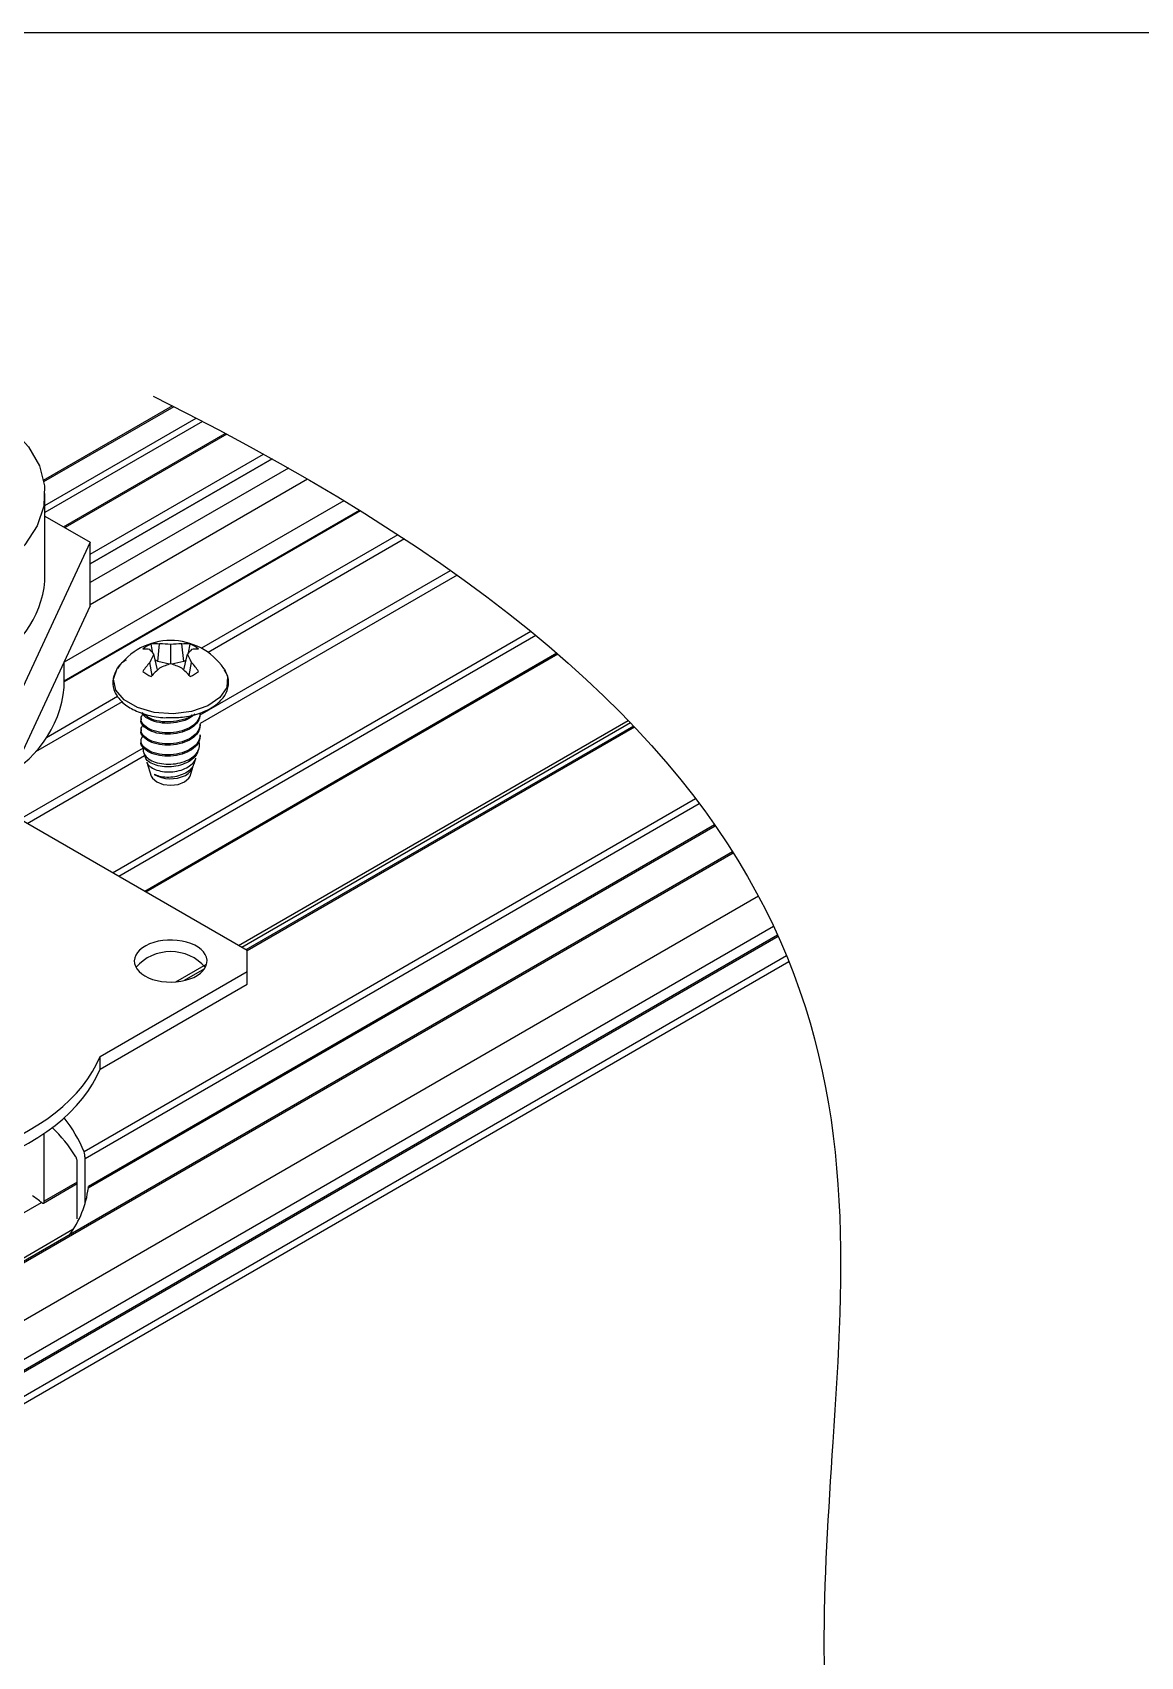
# Model space of a CAD drawing. Extents: x 0 to 13, y -7.3 to 0.
# Drawn here: x 5.837 to 8.423, y -3.787 to 0 of the extents above; entities that cross this region are included whole.
import ezdxf

# ---------------------------------------------------------------- set-up
doc = ezdxf.new("R2010")
doc.units = 0
doc.header["$LTSCALE"] = 0.5
doc.header["$MEASUREMENT"] = 0
doc.layers.add('Hardware', color=242, linetype='CONTINUOUS')
doc.layers.add('Housing', color=150, linetype='CONTINUOUS')
doc.layers.add('Text-Unprinted', color=131, linetype='CONTINUOUS', plot=False)

msp = doc.modelspace()

# ---------------------------------------------------------------- linework, layer by layer
at = {"layer": 'Hardware', "linetype": 'Continuous', "transparency": 16777216}
for p, q in [((5.8661, -1.2793), (5.8661, -1.0751)), ((5.8661, -1.1277), (5.9717, -1.1887)), ((5.9717, -1.1887), (5.8148, -1.5267)), ((5.9717, -1.3373), (5.9717, -1.1887)), ((5.9717, -1.3373), (5.8148, -1.6753)), ((5.9111, -1.5275), (5.9111, -1.4678))]:
    msp.add_line(p, q, dxfattribs=at)
at = {"layer": 'Hardware', "transparency": 16777216}
for p, q in [((6.1292, -1.4667), (6.1336, -1.4261)), ((6.1595, -1.4724), (6.1595, -1.4273)), ((6.1899, -1.4667), (6.1854, -1.4261)), ((6.2013, -1.4468), (6.2049, -1.4265)), ((6.116, -1.4997), (6.1108, -1.4691)), ((6.1291, -1.4865), (6.1205, -1.4499)), ((6.1292, -1.4667), (6.1237, -1.4636)), ((6.1567, -1.4733), (6.1292, -1.4667)), ((6.1899, -1.4667), (6.1623, -1.4733)), ((6.1899, -1.4865), (6.1985, -1.4499)), ((6.1953, -1.4636), (6.1899, -1.4667)), ((6.203, -1.4997), (6.2082, -1.4691)), ((6.2837, -1.483), (6.285, -1.485)), ((6.2285, -1.5902), (6.2285, -1.5871)), ((6.0905, -1.5998), (6.0905, -1.603)), ((6.0905, -1.6253), (6.0905, -1.6285)), ((6.2285, -1.6158), (6.2285, -1.6126)), ((6.2285, -1.6413), (6.2285, -1.6381)), ((6.0967, -1.6802), (6.0997, -1.6893)), ((6.1037, -1.7016), (6.1143, -1.734)), ((6.214, -1.7056), (6.2184, -1.6922)), ((6.2235, -1.6765), (6.2254, -1.6708)), ((6.2047, -1.734), (6.2114, -1.7135)), ((6.338, -2.1411), (5.7861, -1.8225)), ((6.338, -2.1901), (6.338, -2.1411)), ((5.9946, -2.3884), (6.338, -2.1901)), ((6.338, -2.2194), (6.338, -2.1901)), ((5.9946, -2.4177), (6.338, -2.2194)), ((5.9946, -2.4177), (5.9946, -2.3884))]:
    msp.add_line(p, q, dxfattribs=at)
at = {"layer": 'Hardware', "linetype": 'Continuous', "transparency": 16777216, "flags": 128}
msp.add_lwpolyline([(5.7901, -0.9255), (5.8276, -0.9664), (5.8531, -1.011), (5.8651, -1.0575), (5.8634, -1.1045), (5.8479, -1.1506), (5.8192, -1.1946), (5.778, -1.2351), (5.7255, -1.2711)], dxfattribs=at)
at = {"layer": 'Hardware', "transparency": 16777216, "flags": 128}
for points in [[(6.285, -1.485), (6.2922, -1.5021), (6.2904, -1.5275), (6.2744, -1.5512), (6.2459, -1.5706), (6.2081, -1.5836), (6.165, -1.5888), (6.1213, -1.5857), (6.0818, -1.5745), (6.0507, -1.5565), (6.0313, -1.5337), (6.0259, -1.5085), (6.0349, -1.4836), (6.0353, -1.483)], [(6.1143, -1.734), (6.117, -1.7392), (6.127, -1.7478)], [(6.127, -1.7478), (6.1419, -1.7536), (6.1595, -1.7556), (6.1771, -1.7536), (6.192, -1.7478), (6.202, -1.7392), (6.2047, -1.734)], [(6.0994, -2.2003), (6.1079, -2.2046), (6.1174, -2.2083), (6.1276, -2.2111), (6.1384, -2.2132), (6.1496, -2.2144), (6.1609, -2.2147), (6.1722, -2.2141), (6.1833, -2.2127), (6.194, -2.2105), (6.204, -2.2074), (6.2133, -2.2036), (6.2216, -2.1991), (6.2288, -2.1941), (6.2347, -2.1885), (6.2393, -2.1825), (6.2425, -2.1762), (6.2442, -2.1697), (6.2444, -2.1632), (6.2431, -2.1567), (6.2403, -2.1503), (6.236, -2.1442), (6.2304, -2.1385), (6.2235, -2.1333), (6.2155, -2.1287), (6.2064, -2.1247), (6.1966, -2.1215), (6.186, -2.119), (6.175, -2.1174), (6.1638, -2.1166), (6.1524, -2.1167), (6.1412, -2.1177), (6.1303, -2.1195), (6.1199, -2.1222), (6.1102, -2.1256), (6.1014, -2.1298), (6.0937, -2.1346), (6.0871, -2.1399), (6.0818, -2.1457), (6.0779, -2.1519), (6.0755, -2.1583), (6.0745, -2.1648), (6.0751, -2.1714), (6.0772, -2.1778), (6.0807, -2.184), (6.0857, -2.1899), (6.0919, -2.1954), (6.0994, -2.2003)], [(5.5289, -2.6572), (5.5594, -2.6526), (5.5895, -2.6471), (5.619, -2.6408), (5.648, -2.6336), (5.6763, -2.6255), (5.7038, -2.6167), (5.7305, -2.607), (5.7564, -2.5966), (5.7813, -2.5855), (5.8052, -2.5736), (5.828, -2.5611), (5.8498, -2.5479), (5.8703, -2.5341), (5.8896, -2.5197), (5.9076, -2.5048), (5.9243, -2.4893), (5.9397, -2.4734), (5.9536, -2.4571), (5.9661, -2.4404), (5.9771, -2.4234), (5.9866, -2.406), (5.9946, -2.3884)], [(5.5289, -2.6865), (5.5594, -2.6819), (5.5895, -2.6764), (5.619, -2.6701), (5.648, -2.6629), (5.6763, -2.6548), (5.7038, -2.646), (5.7305, -2.6363), (5.7564, -2.6259), (5.7813, -2.6148), (5.8052, -2.6029), (5.828, -2.5904), (5.8498, -2.5772), (5.8703, -2.5634), (5.8896, -2.549), (5.9076, -2.5341), (5.9243, -2.5187), (5.9397, -2.5028), (5.9536, -2.4864), (5.9661, -2.4697), (5.9771, -2.4527), (5.9866, -2.4353), (5.9946, -2.4177)]]:
    msp.add_lwpolyline(points, dxfattribs=at)
at = {"layer": 'Hardware', "linetype": 'Continuous', "transparency": 16777216}
for centre, radius, start, end in [((5.6252, -1.2548), 0.2422, 294.4756, 354.2042), ((5.6466, -1.5), 0.266, 294.6119, 354.068)]:
    msp.add_arc(centre, radius, start, end, dxfattribs=at)
at = {"layer": 'Hardware', "transparency": 16777216}
for centre, radius, start, end in [((6.1595, -1.569), 0.151, 34.6954, 145.3046), ((6.1411, -1.4961), 0.0746, 111.1716, 128.8108), ((6.0974, -1.5023), 0.0644, 77.9581, 92.7317), ((6.1254, -1.4999), 0.0742, 83.6276, 98.756), ((6.1398, -1.5654), 0.1394, 81.8679, 92.5198), ((6.1792, -1.5654), 0.1394, 87.4802, 98.1321), ((6.1936, -1.4999), 0.0742, 81.244, 96.3724), ((6.1779, -1.4961), 0.0746, 51.1892, 68.8284), ((6.2217, -1.5023), 0.0644, 87.2683, 102.0419), ((6.254, -1.5976), 0.1924, 138.1029, 146.1149), ((6.0449, -1.5094), 0.0962, 38.1959, 46.7537), ((6.2636, -1.534), 0.1661, 149.5431, 156.9856), ((6.2266, -1.6858), 0.2237, 107.4545, 114.5524), ((6.0924, -1.6858), 0.2237, 65.4476, 72.5455), ((6.2741, -1.5094), 0.0962, 133.2463, 141.8041), ((6.0554, -1.534), 0.1661, 23.0144, 30.4569), ((6.065, -1.5976), 0.1924, 33.8851, 41.8971), ((6.1411, -1.4322), 0.0746, 231.1892, 248.8284), ((6.3329, -1.7019), 0.2965, 132.217, 137.5485), ((5.9861, -1.7019), 0.2965, 42.4515, 47.783), ((6.1779, -1.4322), 0.0746, 291.1716, 308.8108), ((6.1597, -1.6605), 0.0799, 240.7516, 295.3628), ((6.1595, -2.2516), 0.108, 41.3174, 138.6826)]:
    msp.add_arc(centre, radius, start, end, dxfattribs=at)
for points, knots in [([(6.1177, -1.4468), (6.1175, -1.4457), (6.1163, -1.4389), (6.1151, -1.4322), (6.1141, -1.4265)], [0, 0, 0, 0, 0.160299, 1, 1, 1, 1]), ([(6.0553, -1.4637), (6.054, -1.4644), (6.0424, -1.471), (6.0306, -1.4879), (6.0224, -1.5133), (6.0275, -1.5389), (6.0442, -1.5615), (6.0706, -1.5801), (6.1055, -1.5926), (6.1343, -1.5986), (6.1499, -1.5979), (6.1518, -1.5979)], [0, 0, 0, 0, 0.0186088, 0.1641351, 0.2911291, 0.4254508, 0.5576173, 0.6950227, 0.8370815, 0.9795225, 1, 1, 1, 1]), ([(6.1518, -1.5979), (6.1636, -1.5979), (6.1891, -1.598), (6.2264, -1.5892), (6.2595, -1.5738), (6.2829, -1.553), (6.295, -1.5283), (6.2957, -1.5043), (6.2874, -1.4909), (6.284, -1.4855)], [0, 0, 0, 0, 0.133436, 0.289698, 0.446963, 0.605898, 0.746971, 0.897236, 1, 1, 1, 1]), ([(6.2284, -1.5902), (6.2274, -1.596), (6.2254, -1.6076), (6.2094, -1.6224), (6.1866, -1.6328), (6.1595, -1.6376), (6.1325, -1.6359), (6.1092, -1.6287), (6.0949, -1.6172), (6.0888, -1.6075), (6.0905, -1.6031), (6.0906, -1.603)], [0, 0, 0, 0, 0.125929, 0.250016, 0.374103, 0.501465, 0.623764, 0.750016, 0.876268, 0.998566, 1, 1, 1, 1]), ([(6.2284, -1.587), (6.2274, -1.5929), (6.2254, -1.6044), (6.2094, -1.6192), (6.1866, -1.6296), (6.1595, -1.6344), (6.1324, -1.6327), (6.1094, -1.6256), (6.0943, -1.614), (6.0884, -1.6005), (6.0928, -1.5923), (6.0949, -1.5886)], [0, 0, 0, 0, 0.114105, 0.226541, 0.338977, 0.454381, 0.565196, 0.679594, 0.793992, 0.904807, 1, 1, 1, 1]), ([(6.2159, -1.5887), (6.2136, -1.5913), (6.2067, -1.5988), (6.1863, -1.6071), (6.1596, -1.6121), (6.1323, -1.6104), (6.1098, -1.6032), (6.096, -1.594), (6.0941, -1.5875), (6.0936, -1.5856)], [0, 0, 0, 0, 0.086174, 0.253931, 0.426117, 0.591457, 0.762141, 0.932825, 1, 1, 1, 1]), ([(6.2095, -1.5917), (6.2091, -1.5921), (6.2039, -1.5974), (6.186, -1.6038), (6.1597, -1.609), (6.1325, -1.6072), (6.109, -1.6002), (6.1002, -1.592), (6.0958, -1.588)], [0, 0, 0, 0, 0.0163842, 0.2115655, 0.4118993, 0.6042675, 0.8028541, 1, 1, 1, 1]), ([(6.2284, -1.6158), (6.2274, -1.6216), (6.2254, -1.6331), (6.2094, -1.6479), (6.1866, -1.6583), (6.1595, -1.6631), (6.1325, -1.6614), (6.1092, -1.6543), (6.0949, -1.6427), (6.0888, -1.6331), (6.0905, -1.6286), (6.0906, -1.6285)], [0, 0, 0, 0, 0.125929, 0.250016, 0.374103, 0.501465, 0.623764, 0.750016, 0.876268, 0.998566, 1, 1, 1, 1]), ([(6.2284, -1.6126), (6.2274, -1.6184), (6.2254, -1.6299), (6.2094, -1.6447), (6.1866, -1.6551), (6.1595, -1.6599), (6.1324, -1.6583), (6.1094, -1.6511), (6.0943, -1.6395), (6.0884, -1.626), (6.0928, -1.6178), (6.0949, -1.6141)], [0, 0, 0, 0, 0.114105, 0.226541, 0.338977, 0.454381, 0.565196, 0.679594, 0.793992, 0.904807, 1, 1, 1, 1]), ([(6.2284, -1.6413), (6.2274, -1.6471), (6.2254, -1.6586), (6.2094, -1.6734), (6.1866, -1.6838), (6.1595, -1.6886), (6.1325, -1.687), (6.1092, -1.6798), (6.0949, -1.6683), (6.0888, -1.6586), (6.0905, -1.6541), (6.0906, -1.654)], [0, 0, 0, 0, 0.125929, 0.250016, 0.374103, 0.501465, 0.623764, 0.750016, 0.876268, 0.998566, 1, 1, 1, 1]), ([(6.2284, -1.6381), (6.2274, -1.6439), (6.2254, -1.6554), (6.2094, -1.6702), (6.1866, -1.6806), (6.1595, -1.6855), (6.1324, -1.6838), (6.1094, -1.6766), (6.0943, -1.665), (6.0884, -1.6515), (6.0928, -1.6434), (6.0949, -1.6396)], [0, 0, 0, 0, 0.114105, 0.226541, 0.338977, 0.454381, 0.565196, 0.679594, 0.793992, 0.904807, 1, 1, 1, 1]), ([(6.0972, -1.6688), (6.0968, -1.6693), (6.0943, -1.6733), (6.0964, -1.6817), (6.104, -1.6922), (6.1185, -1.7006), (6.1377, -1.7057), (6.1596, -1.707), (6.1817, -1.7038), (6.2016, -1.6965), (6.2171, -1.6858), (6.2258, -1.6725), (6.2283, -1.6611), (6.2253, -1.6551), (6.2246, -1.6536)], [0, 0, 0, 0, 0.013832, 0.106811, 0.199678, 0.294132, 0.388835, 0.483454, 0.579421, 0.675847, 0.772213, 0.869693, 0.96784, 1, 1, 1, 1]), ([(6.2229, -1.6763), (6.2216, -1.6797), (6.2187, -1.6879), (6.206, -1.6988), (6.1879, -1.7076), (6.1666, -1.7125), (6.1449, -1.7131), (6.125, -1.7094), (6.11, -1.7026), (6.1014, -1.6952), (6.1007, -1.6904), (6.1005, -1.6891)], [0, 0, 0, 0, 0.092827, 0.219103, 0.345319, 0.468376, 0.591571, 0.714714, 0.834915, 0.955029, 1, 1, 1, 1]), ([(6.104, -1.7015), (6.104, -1.7019), (6.1042, -1.7056), (6.1106, -1.7121), (6.1229, -1.7194), (6.1401, -1.7239), (6.1596, -1.7249), (6.1793, -1.722), (6.1972, -1.7153), (6.2104, -1.7057), (6.2176, -1.6973), (6.218, -1.6926), (6.2181, -1.6921)], [0, 0, 0, 0, 0.014888, 0.132648, 0.252677, 0.373069, 0.493329, 0.615512, 0.738359, 0.861115, 0.985452, 1, 1, 1, 1]), ([(6.2133, -1.7053), (6.2127, -1.7075), (6.211, -1.7139), (6.2016, -1.723), (6.1868, -1.7313), (6.169, -1.7364), (6.1505, -1.7378), (6.1333, -1.7356), (6.1248, -1.732), (6.1207, -1.7302)], [0, 0, 0, 0, 0.08427, 0.241288, 0.398255, 0.551499, 0.704037, 0.856546, 1, 1, 1, 1]), ([(6.194, -1.7327), (6.1982, -1.7299), (6.2064, -1.7243), (6.2097, -1.717), (6.2113, -1.7135)], [0, 0, 0, 0, 0.510845, 1, 1, 1, 1])]:
    msp.add_open_spline(points, degree=3, knots=knots, dxfattribs=at)
at = {"layer": 'Housing', "transparency": 16777216}
for p, q in [((6.1635, -0.8711), (5.8619, -1.0452)), ((6.1667, -0.8727), (5.8627, -1.0481)), ((5.8661, -1.1033), (6.2192, -0.8995)), ((6.2341, -0.9072), (5.8661, -1.1197)), ((5.9094, -1.1527), (6.2867, -0.9349)), ((6.2905, -0.9369), (5.913, -1.1548)), ((5.9717, -1.2166), (6.3759, -0.9832)), ((6.3961, -0.9944), (5.9717, -1.2394)), ((5.9717, -1.2394), (6.3961, -0.9944)), ((6.4341, -1.0158), (5.9717, -1.2827)), ((5.9717, -1.3339), (6.4785, -1.0413)), ((6.5637, -1.0919), (5.9111, -1.4686)), ((5.9111, -1.5122), (6.6003, -1.1143)), ((6.6022, -1.1155), (5.9111, -1.5145)), ((6.6897, -1.1712), (6.2311, -1.436)), ((6.7048, -1.1811), (6.2466, -1.4456)), ((6.2282, -1.5917), (6.8124, -1.2545)), ((6.8277, -1.2653), (6.2285, -1.6112)), ((6.0241, -1.9599), (6.9998, -1.3966)), ((7.0115, -1.4062), (6.0382, -1.968)), ((7.0608, -1.4478), (6.0989, -2.0031)), ((7.0632, -1.4498), (6.1019, -2.0048)), ((6.0355, -1.5489), (5.8698, -1.6446)), ((6.0463, -1.5613), (5.8442, -1.6779)), ((6.3181, -2.1296), (7.2274, -1.6047)), ((7.2324, -1.61), (6.3252, -2.1337)), ((7.2395, -1.6174), (6.3352, -2.1395)), ((6.338, -2.1412), (7.2416, -1.6196)), ((5.8072, -1.8347), (6.096, -1.668)), ((5.8243, -1.8446), (6.0986, -1.6862)), ((7.3844, -1.7869), (5.9574, -2.6106)), ((5.9597, -2.6257), (7.3929, -1.7983)), ((5.9673, -2.6947), (7.4304, -1.8501)), ((7.4287, -1.8477), (5.9678, -2.6911)), ((7.4705, -1.9106), (4.6179, -3.5574)), ((4.6208, -3.5591), (7.4721, -1.9131)), ((7.5311, -2.0145), (4.7381, -3.6268)), ((4.8159, -3.6717), (7.5661, -2.0841)), ((7.5758, -2.105), (4.8389, -3.685)), ((4.8418, -3.6867), (7.577, -2.1077)), ((7.5967, -2.1534), (4.8913, -3.7153)), ((4.8984, -3.7275), (7.6021, -2.1667)), ((6.1717, -2.2142), (6.2434, -2.1728)), ((6.2382, -2.1839), (6.1912, -2.2111)), ((5.8645, -2.7256), (5.8645, -2.5673)), ((5.9416, -2.7668), (5.9416, -2.6361)), ((5.9597, -2.7325), (5.9597, -2.6257)), ((5.8628, -2.73), (5.9416, -2.6845)), ((5.9416, -2.6811), (5.8645, -2.7256)), ((5.2937, -3.054), (5.8578, -2.7284)), ((5.9314, -2.792), (5.596, -2.9857))]:
    msp.add_line(p, q, dxfattribs=at)
for centre, radius, start, end in [((5.6543, -2.7342), 0.3273, 22.1751, 38.3673), ((5.6677, -2.7848), 0.3157, 31.0872, 47.0053), ((5.5828, -3.0764), 0.4436, 51.5552, 55.036), ((5.7379, -2.6656), 0.2313, 323.2895, 352.7525)]:
    msp.add_arc(centre, radius, start, end, dxfattribs=at)
at = {"layer": 'Housing', "color": 1, "transparency": 16777216}
msp.add_open_spline([(6.1183, -0.8485), (7.8092, -1.6865), (7.7146, -3.1336), (7.6199, -4.5806), (8.2924, -5.1227)], degree=3, knots=[0, 0, 0, 0, 1, 1.807725, 1.807725, 1.807725, 1.807725], dxfattribs=at)
at = {"layer": 'Housing', "transparency": 16777216}
for points, knots in [([(5.9597, -2.6257), (5.9597, -2.6233), (5.9594, -2.6201), (5.9585, -2.6146), (5.958, -2.6123), (5.9574, -2.6106)], [0, 0, 0, 0, 0.5, 0.5, 1, 1, 1, 1]), ([(5.9416, -2.6361), (5.9416, -2.6339), (5.9412, -2.6309), (5.9398, -2.6257), (5.939, -2.6234), (5.9381, -2.6218)], [0, 0, 0, 0, 0.5, 0.5, 1, 1, 1, 1]), ([(5.8586, -2.729), (5.8601, -2.7302), (5.8616, -2.7306), (5.8638, -2.7294), (5.8645, -2.7278), (5.8645, -2.7256)], [0, 0, 0, 0, 0.5, 0.5, 1, 1, 1, 1]), ([(5.9673, -2.6947), (5.9675, -2.6934), (5.9677, -2.6915), (5.9678, -2.6912), (5.9679, -2.6911)], [0, 0, 0, 0, 0.660035, 1, 1, 1, 1])]:
    msp.add_open_spline(points, degree=3, knots=knots, dxfattribs=at)
at = {"layer": 'Text-Unprinted', "ltscale": 0.5, "transparency": 16777216}
msp.add_lwpolyline([(0, 0), (13.0323, 0), (13.0323, -7.3102), (0, -7.3102)], close=True, dxfattribs=at)

doc.saveas('drawing.dxf')
